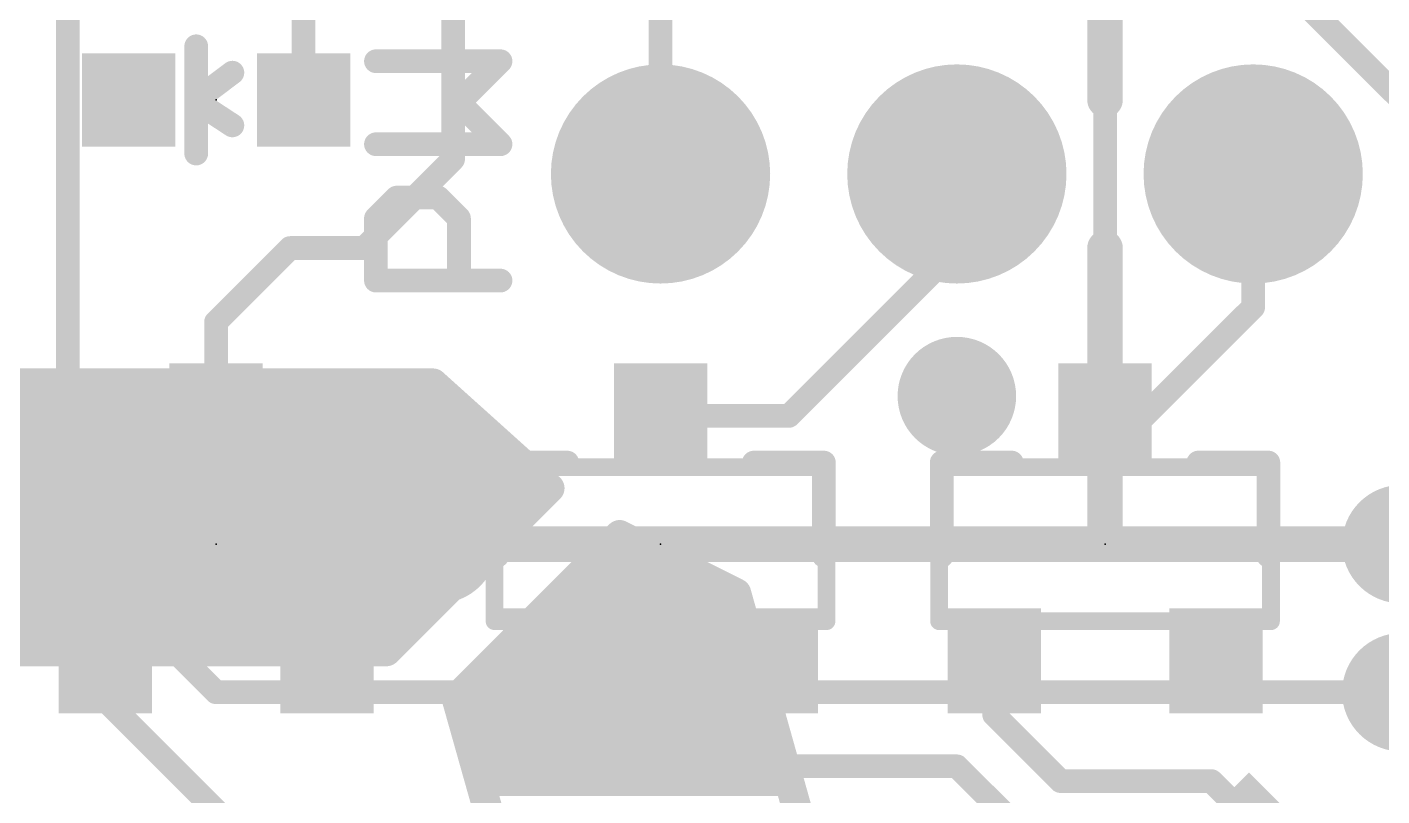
# Model space of a CAD drawing. Extents: x -36.1 to 36.1, y -36.8 to 19.2.
# Drawn here: x -11.78 to -0.17, y 5.46 to 12.05 of the extents above; entities that cross this region are included whole.
import ezdxf

# ---------------------------------------------------------------- set-up
doc = ezdxf.new("R2010")
doc.units = 0
for name, color, linetype in [('1', 12, 'CONTINUOUS'), ('16', 132, 'CONTINUOUS'), ('17', 110, 'CONTINUOUS'), ('18', 110, 'CONTINUOUS'), ('21', 41, 'CONTINUOUS'), ('22', 40, 'CONTINUOUS'), ('23', 53, 'CONTINUOUS'), ('51', 53, 'CONTINUOUS')]:
    doc.layers.add(name, color=color, linetype=linetype)

# ---------------------------------------------------------------- blocks, each defined once
blk = doc.blocks.new('RECT')
blk.add_solid([(-0.5, -0.5), (0.5, -0.5), (-0.5, 0.5), (0.5, 0.5)])
blk = doc.blocks.new('ROUNDP')
at = {"const_width": 0.5}
blk.add_lwpolyline([(0, -0.25, 1), (0, 0.25, 1), (0, -0.25)], format="xyb", dxfattribs=at)
blk = doc.blocks.new('ROUNDV')
at = {"const_width": 0.5}
blk.add_lwpolyline([(0, -0.25, 1), (0, 0.25, 1), (0, -0.25)], format="xyb", dxfattribs=at)

msp = doc.modelspace()

# ---------------------------------------------------------------- linework, layer by layer
at = {"layer": '1'}
for points, const_width in [([(-9.41, 11.43), (-9.41, 14.72)], 0.2032), ([(-8.128, 13.589), (-8.128, 10.922)], 0.2032), ([(0, 11.43), (-1.92, 13.35)], 0.2032), ([(-6.35, 12.7), (-6.35, 10.795)], 0.2032), ([(-8.128, 10.922), (-8.89, 10.16)], 0.2032), ([(-3.81, 10.16), (-3.81, 10.795)], 0.2032), ([(-1.27, 9.652), (-1.27, 10.795)], 0.2032), ([(-9.525, 10.16), (-10.16, 9.525)], 0.2032), ([(-8.89, 10.16), (-9.525, 10.16)], 0.2032), ([(-5.25, 8.72), (-3.81, 10.16)], 0.2032), ([(-2.202, 8.72), (-1.27, 9.652)], 0.2032), ([(-10.16, 9.525), (-10.16, 8.72)], 0.2032), ([(-6.35, 8.72), (-5.25, 8.72)], 0.2032), ([(-2.54, 8.72), (-2.202, 8.72)], 0.2032), ([(-9.271, 7.62), (-12.065, 7.62)], 0.3048), ([(-8.255, 7.62), (-9.271, 7.62)], 0.3048), ([(-9.21, 7.559), (-9.271, 7.62)], 0.3048), ([(-9.21, 6.62), (-9.21, 7.559)], 0.3048), ([(-11.11, 6.62), (-11.11, 6.284)], 0.2032), ([(-7.3, 6.62), (-7.3, 6.03)], 0.2032), ([(-3.49, 6.62), (-3.49, 6.157)], 0.2032), ([(-6.731, 1.905), (-11.11, 6.284)], 0.2032), ([(-3.49, 6.157), (-2.921, 5.588)], 0.2032), ([(-6.985, 5.715), (-7.3, 6.03)], 0.2032), ([(-3.81, 5.715), (-6.985, 5.715)], 0.2032), ([(-3.175, 5.08), (-3.81, 5.715)], 0.2032), ([(-1.6282, 5.588), (-2.921, 5.588)], 0.2032), ([(-1.0554, 5.0152), (-1.6282, 5.588)], 0.2032)]:
    msp.add_lwpolyline(points, dxfattribs=dict(at, const_width=const_width))
for points, const_width in [([(-9.4608, 11.43, 1), (-9.3592, 11.43)], 0.1016), ([(-8.1788, 10.922, 1), (-8.0772, 10.922)], 0.1016), ([(-8.0921, 10.8861, 1), (-8.1639, 10.9579)], 0.1016), ([(-6.4008, 10.795, 1), (-6.2992, 10.795)], 0.1016), ([(-3.7592, 10.795, 1), (-3.8608, 10.795)], 0.1016), ([(-1.2192, 10.795, 1), (-1.3208, 10.795)], 0.1016), ([(-9.525, 10.2108, 1), (-9.525, 10.1092)], 0.1016), ([(-9.4891, 10.1241, 1), (-9.5609, 10.1959)], 0.1016), ([(-8.9259, 10.1959, 1), (-8.8541, 10.1241)], 0.1016), ([(-8.89, 10.1092, 1), (-8.89, 10.2108)], 0.1016), ([(-3.7741, 10.1241, 1), (-3.8459, 10.1959)], 0.1016), ([(-3.8608, 10.16, 1), (-3.7592, 10.16)], 0.1016), ([(-1.3208, 9.652, 1), (-1.2192, 9.652)], 0.1016), ([(-1.2341, 9.6161, 1), (-1.3059, 9.6879)], 0.1016), ([(-10.1092, 9.525, 1), (-10.2108, 9.525)], 0.1016), ([(-10.1959, 9.5609, 1), (-10.1241, 9.4891)], 0.1016), ([(-10.2108, 8.72, 1), (-10.1092, 8.72)], 0.1016), ([(-6.35, 8.7708, 1), (-6.35, 8.6692)], 0.1016), ([(-5.2859, 8.7559, 1), (-5.2141, 8.6841)], 0.1016), ([(-5.25, 8.6692, 1), (-5.25, 8.7708)], 0.1016), ([(-2.54, 8.7708, 1), (-2.54, 8.6692)], 0.1016), ([(-2.2379, 8.7559, 1), (-2.1661, 8.6841)], 0.1016), ([(-2.202, 8.6692, 1), (-2.202, 8.7708)], 0.1016), ([(-9.271, 7.6962, 1), (-9.271, 7.5438)], 0.1524), ([(-9.2171, 7.6739, 1), (-9.3249, 7.5661)], 0.1524), ([(-9.1338, 7.559, 1), (-9.2862, 7.559)], 0.1524), ([(-9.271, 7.5438, 1), (-9.271, 7.6962)], 0.1524), ([(-9.2639, 7.5051, 1), (-9.1561, 7.6129)], 0.1524), ([(-8.255, 7.5438, 1), (-8.255, 7.6962)], 0.1524), ([(-11.0592, 6.62, 1), (-11.1608, 6.62)], 0.1016), ([(-9.2862, 6.62, 1), (-9.1338, 6.62)], 0.1524), ([(-7.2492, 6.62, 1), (-7.3508, 6.62)], 0.1016), ([(-3.4392, 6.62, 1), (-3.5408, 6.62)], 0.1016), ([(-11.0741, 6.3199, 1), (-11.1459, 6.2481)], 0.1016), ([(-11.1608, 6.284, 1), (-11.0592, 6.284)], 0.1016), ([(-3.4541, 6.1929, 1), (-3.5259, 6.1211)], 0.1016), ([(-3.5408, 6.157, 1), (-3.4392, 6.157)], 0.1016), ([(-7.2641, 6.0659, 1), (-7.3359, 5.9941)], 0.1016), ([(-7.3508, 6.03, 1), (-7.2492, 6.03)], 0.1016), ([(-6.985, 5.7658, 1), (-6.985, 5.6642)], 0.1016), ([(-3.7741, 5.7509, 1), (-3.8459, 5.6791)], 0.1016), ([(-3.81, 5.6642, 1), (-3.81, 5.7658)], 0.1016), ([(-7.0209, 5.6791, 1), (-6.9491, 5.7509)], 0.1016), ([(-2.921, 5.6388, 1), (-2.921, 5.5372)], 0.1016), ([(-2.9569, 5.5521, 1), (-2.8851, 5.6239)], 0.1016), ([(-1.5923, 5.6239, 1), (-1.6641, 5.5521)], 0.1016), ([(-1.6282, 5.5372, 1), (-1.6282, 5.6388)], 0.1016)]:
    msp.add_lwpolyline(points, format="xyb", dxfattribs=dict(at, const_width=const_width))
at = {"layer": '16'}
for points, const_width in [([(-11.43, 17.78), (-11.43, 7.62)], 0.2032), ([(-2.54, 15.24), (-2.54, 11.43)], 0.3048), ([(-2.54, 11.43), (-2.54, 10.16)], 0.2032), ([(-2.54, 10.16), (-2.54, 7.62)], 0.3048), ([(-11.43, 7.62), (-10.16, 6.35)], 0.2032), ([(-2.54, 7.62), (-8.255, 7.62)], 0.3048), ([(0, 7.62), (-2.54, 7.62)], 0.3048), ([(-10.16, 6.35), (0, 6.35)], 0.2032)]:
    msp.add_lwpolyline(points, dxfattribs=dict(at, const_width=const_width))
for points, const_width in [([(-2.6162, 11.43, 1), (-2.4638, 11.43)], 0.1524), ([(-2.4892, 11.43, 1), (-2.5908, 11.43)], 0.1016), ([(-2.4638, 10.16, 1), (-2.6162, 10.16)], 0.1524), ([(-2.5908, 10.16, 1), (-2.4892, 10.16)], 0.1016), ([(-11.3941, 7.6559, 1), (-11.4659, 7.5841)], 0.1016), ([(-11.4808, 7.62, 1), (-11.3792, 7.62)], 0.1016), ([(-8.255, 7.6962, 1), (-8.255, 7.5438)], 0.1524), ([(-2.54, 7.6962, 1), (-2.54, 7.5438)], 0.1524), ([(-2.6162, 7.62, 1), (-2.4638, 7.62)], 0.1524), ([(-2.54, 7.5438, 1), (-2.54, 7.6962)], 0.1524), ([(-10.16, 6.4008, 1), (-10.16, 6.2992)], 0.1016), ([(-10.1959, 6.3141, 1), (-10.1241, 6.3859)], 0.1016)]:
    msp.add_lwpolyline(points, format="xyb", dxfattribs=dict(at, const_width=const_width))
at = {"layer": '21', "const_width": 0.2032}
for points in [[(-10.33, 11.89), (-10.33, 11.43)], [(-7.7216, 11.7618), (-8.7893, 11.7618)], [(-8.0775, 11.4059), (-7.7216, 11.7618)], [(-10.33, 11.43), (-10.02, 11.6638)], [(-10.33, 10.97), (-10.33, 11.43)], [(-10.3146, 11.4046), (-10.02, 11.2116)], [(-7.7216, 11.05), (-8.0775, 11.4059)], [(-8.7893, 11.05), (-7.7216, 11.05)], [(-8.7893, 10.4145), (-8.6114, 10.5924)], [(-8.6114, 10.5924), (-8.2555, 10.5924)], [(-8.2555, 10.5924), (-8.0775, 10.4145)], [(-8.7893, 9.8806), (-8.7893, 10.4145)], [(-8.0775, 10.4145), (-8.0775, 9.8806)], [(-7.7216, 9.8806), (-8.7893, 9.8806)], [(-10.96, 8.32), (-11.56, 8.32)], [(-11.56, 8.32), (-11.56, 7.52)], [(-9.36, 8.32), (-8.76, 8.32)], [(-8.76, 8.32), (-8.76, 7.52)], [(-7.15, 8.32), (-7.75, 8.32)], [(-7.75, 8.32), (-7.75, 7.52)], [(-5.55, 8.32), (-4.95, 8.32)], [(-4.95, 8.32), (-4.95, 7.52)], [(-3.34, 8.32), (-3.94, 8.32)], [(-3.94, 8.32), (-3.94, 7.52)], [(-1.74, 8.32), (-1.14, 8.32)], [(-1.14, 8.32), (-1.14, 7.52)]]:
    msp.add_lwpolyline(points, dxfattribs=at)
at = {"layer": '21', "const_width": 0.1016}
for points in [[(-10.2792, 11.89, 1), (-10.3808, 11.89)], [(-8.7893, 11.8126, 1), (-8.7893, 11.711)], [(-7.6857, 11.7259, 1), (-7.7575, 11.7977)], [(-7.7216, 11.711, 1), (-7.7216, 11.8126)], [(-9.9894, 11.6232, 1), (-10.0506, 11.7044)], [(-10.2792, 11.43, 1), (-10.3808, 11.43)], [(-10.3606, 11.4706, 1), (-10.2994, 11.3894)], [(-10.2868, 11.4471, 1), (-10.3424, 11.3621)], [(-8.0416, 11.4418, 1), (-8.1134, 11.37)], [(-10.3808, 11.43, 1), (-10.2792, 11.43)], [(-8.1134, 11.4418, 1), (-8.0416, 11.37)], [(-10.0478, 11.1691, 1), (-9.9922, 11.2541)], [(-8.7893, 11.1008, 1), (-8.7893, 10.9992)], [(-7.7216, 10.9992, 1), (-7.7216, 11.1008)], [(-7.7575, 11.0141, 1), (-7.6857, 11.0859)], [(-10.3808, 10.97, 1), (-10.2792, 10.97)], [(-8.6114, 10.6432, 1), (-8.6114, 10.5416)], [(-8.5754, 10.5565, 1), (-8.6473, 10.6283)], [(-8.2195, 10.6283, 1), (-8.2914, 10.5565)], [(-8.2555, 10.5416, 1), (-8.2555, 10.6432)], [(-8.7385, 10.4145, 1), (-8.8401, 10.4145)], [(-8.8252, 10.4504, 1), (-8.7534, 10.3785)], [(-8.0267, 10.4145, 1), (-8.1283, 10.4145)], [(-8.1134, 10.3785, 1), (-8.0416, 10.4504)], [(-8.7893, 9.9314, 1), (-8.7893, 9.8298)], [(-8.8401, 9.8806, 1), (-8.7385, 9.8806)], [(-8.1283, 9.8806, 1), (-8.0267, 9.8806)], [(-7.7216, 9.8298, 1), (-7.7216, 9.9314)], [(-11.56, 8.3708, 1), (-11.56, 8.2692)], [(-11.5092, 8.32, 1), (-11.6108, 8.32)], [(-10.96, 8.2692, 1), (-10.96, 8.3708)], [(-9.36, 8.3708, 1), (-9.36, 8.2692)], [(-8.7092, 8.32, 1), (-8.8108, 8.32)], [(-8.76, 8.2692, 1), (-8.76, 8.3708)], [(-7.75, 8.3708, 1), (-7.75, 8.2692)], [(-7.6992, 8.32, 1), (-7.8008, 8.32)], [(-7.15, 8.2692, 1), (-7.15, 8.3708)], [(-5.55, 8.3708, 1), (-5.55, 8.2692)], [(-4.8992, 8.32, 1), (-5.0008, 8.32)], [(-4.95, 8.2692, 1), (-4.95, 8.3708)], [(-3.94, 8.3708, 1), (-3.94, 8.2692)], [(-3.8892, 8.32, 1), (-3.9908, 8.32)], [(-3.34, 8.2692, 1), (-3.34, 8.3708)], [(-1.74, 8.3708, 1), (-1.74, 8.2692)], [(-1.0892, 8.32, 1), (-1.1908, 8.32)], [(-1.14, 8.2692, 1), (-1.14, 8.3708)], [(-11.6108, 7.52, 1), (-11.5092, 7.52)], [(-8.8108, 7.52, 1), (-8.7092, 7.52)], [(-7.8008, 7.52, 1), (-7.6992, 7.52)], [(-5.0008, 7.52, 1), (-4.8992, 7.52)], [(-3.9908, 7.52, 1), (-3.8892, 7.52)], [(-1.1908, 7.52, 1), (-1.0892, 7.52)]]:
    msp.add_lwpolyline(points, format="xyb", dxfattribs=at)
at = {"layer": '22', "const_width": 0.254}
for points in [[(-8.3, 9), (-15, 9)], [(-7.3, 8.1), (-8.3, 9)], [(-15.0733, 8.89), (-8.1778, 8.89)], [(-15.2427, 8.636), (-7.8956, 8.636)], [(-15.412, 8.382), (-7.6133, 8.382)], [(-15.5813, 8.128), (-7.3311, 8.128)], [(-8.7, 6.7), (-7.3, 8.1)], [(-15.3417, 7.874), (-7.526, 7.874)], [(-8.1, 6.3), (-6.7, 7.7)], [(-6.7, 7.7), (-5.7, 7.2)], [(-15.0514, 7.62), (-7.78, 7.62)], [(-6.78, 7.62), (-6.54, 7.62)], [(-14.7611, 7.366), (-8.034, 7.366)], [(-7.034, 7.366), (-6.032, 7.366)], [(-5.7, 7.2), (-4.1, 1.5)], [(-14.4709, 7.112), (-8.288, 7.112)], [(-7.288, 7.112), (-5.6753, 7.112)], [(-14.1806, 6.858), (-8.542, 6.858)], [(-7.542, 6.858), (-5.604, 6.858)], [(-14, 6.7), (-8.7, 6.7)], [(-7.796, 6.604), (-5.5327, 6.604)], [(-7, 2.4), (-8.1, 6.3)], [(-8.05, 6.35), (-5.4614, 6.35)], [(-8.0425, 6.096), (-5.3901, 6.096)], [(-7.9708, 5.842), (-5.3188, 5.842)], [(-7.8992, 5.588), (-5.2475, 5.588)]]:
    msp.add_lwpolyline(points, dxfattribs=at)
at = {"layer": '22', "const_width": 0.127}
for points in [[(-8.2575, 9.0472, 1), (-8.3425, 8.9528)], [(-8.3, 8.9365, 1), (-8.3, 9.0635)], [(-8.1778, 8.8265, 1), (-8.1778, 8.9535)], [(-7.8956, 8.5725, 1), (-7.8956, 8.6995)], [(-7.6133, 8.3185, 1), (-7.6133, 8.4455)], [(-7.3311, 8.0645, 1), (-7.3311, 8.1915)], [(-7.2551, 8.0551, 1), (-7.3449, 8.1449)], [(-7.3425, 8.0528, 1), (-7.2575, 8.1472)], [(-7.526, 7.8105, 1), (-7.526, 7.9375)], [(-6.6716, 7.7568, 1), (-6.7284, 7.6432)], [(-6.6551, 7.6551, 1), (-6.7449, 7.7449)], [(-7.78, 7.5565, 1), (-7.78, 7.6835)], [(-6.78, 7.6835, 1), (-6.78, 7.5565)], [(-6.54, 7.5565, 1), (-6.54, 7.6835)], [(-8.034, 7.3025, 1), (-8.034, 7.4295)], [(-7.034, 7.4295, 1), (-7.034, 7.3025)], [(-6.032, 7.3025, 1), (-6.032, 7.4295)], [(-5.6389, 7.2172, 1), (-5.7611, 7.1828)], [(-5.7284, 7.1432, 1), (-5.6716, 7.2568)], [(-8.288, 7.0485, 1), (-8.288, 7.1755)], [(-7.288, 7.1755, 1), (-7.288, 7.0485)], [(-5.6753, 7.0485, 1), (-5.6753, 7.1755)], [(-8.542, 6.7945, 1), (-8.542, 6.9215)], [(-7.542, 6.9215, 1), (-7.542, 6.7945)], [(-5.604, 6.7945, 1), (-5.604, 6.9215)], [(-8.7449, 6.7449, 1), (-8.6551, 6.6551)], [(-8.7, 6.6365, 1), (-8.7, 6.7635)], [(-7.796, 6.6675, 1), (-7.796, 6.5405)], [(-5.5327, 6.5405, 1), (-5.5327, 6.6675)], [(-8.0389, 6.3172, 1), (-8.1611, 6.2828)], [(-8.1449, 6.3449, 1), (-8.0551, 6.2551)], [(-8.05, 6.4135, 1), (-8.05, 6.2865)], [(-5.4614, 6.2865, 1), (-5.4614, 6.4135)], [(-8.0425, 6.1595, 1), (-8.0425, 6.0325)], [(-5.3901, 6.0325, 1), (-5.3901, 6.1595)], [(-7.9708, 5.9055, 1), (-7.9708, 5.7785)], [(-5.3188, 5.7785, 1), (-5.3188, 5.9055)], [(-7.8992, 5.6515, 1), (-7.8992, 5.5245)], [(-5.2475, 5.5245, 1), (-5.2475, 5.6515)]]:
    msp.add_lwpolyline(points, format="xyb", dxfattribs=at)
at = {"layer": '23'}
for p in [(-10.16, 11.43), (-10.16, 7.62), (-6.35, 7.62), (-2.54, 7.62)]:
    msp.add_point(p, dxfattribs=at)
at = {"layer": '51', "const_width": 0.1524}
for points in [[(-11.5824, 6.9596), (-11.5824, 8.2804)], [(-11.5824, 8.2804), (-8.7376, 8.2804)], [(-8.7376, 8.2804), (-8.7376, 6.9596)], [(-7.7724, 6.9596), (-7.7724, 8.2804)], [(-7.7724, 8.2804), (-4.9276, 8.2804)], [(-4.9276, 8.2804), (-4.9276, 6.9596)], [(-3.9624, 6.9596), (-3.9624, 8.2804)], [(-3.9624, 8.2804), (-1.1176, 8.2804)], [(-1.1176, 8.2804), (-1.1176, 6.9596)], [(-8.7376, 6.9596), (-11.5824, 6.9596)], [(-4.9276, 6.9596), (-7.7724, 6.9596)], [(-1.1176, 6.9596), (-3.9624, 6.9596)]]:
    msp.add_lwpolyline(points, dxfattribs=at)
at = {"layer": '51', "const_width": 0.0762}
for points in [[(-11.5443, 8.2804, 1), (-11.6205, 8.2804)], [(-11.5824, 8.3185, 1), (-11.5824, 8.2423)], [(-8.6995, 8.2804, 1), (-8.7757, 8.2804)], [(-8.7376, 8.2423, 1), (-8.7376, 8.3185)], [(-7.7343, 8.2804, 1), (-7.8105, 8.2804)], [(-7.7724, 8.3185, 1), (-7.7724, 8.2423)], [(-4.8895, 8.2804, 1), (-4.9657, 8.2804)], [(-4.9276, 8.2423, 1), (-4.9276, 8.3185)], [(-3.9243, 8.2804, 1), (-4.0005, 8.2804)], [(-3.9624, 8.3185, 1), (-3.9624, 8.2423)], [(-1.0795, 8.2804, 1), (-1.1557, 8.2804)], [(-1.1176, 8.2423, 1), (-1.1176, 8.3185)], [(-11.5824, 6.9977, 1), (-11.5824, 6.9215)], [(-11.6205, 6.9596, 1), (-11.5443, 6.9596)], [(-8.7757, 6.9596, 1), (-8.6995, 6.9596)], [(-8.7376, 6.9215, 1), (-8.7376, 6.9977)], [(-7.7724, 6.9977, 1), (-7.7724, 6.9215)], [(-7.8105, 6.9596, 1), (-7.7343, 6.9596)], [(-4.9657, 6.9596, 1), (-4.8895, 6.9596)], [(-4.9276, 6.9215, 1), (-4.9276, 6.9977)], [(-3.9624, 6.9977, 1), (-3.9624, 6.9215)], [(-4.0005, 6.9596, 1), (-3.9243, 6.9596)], [(-1.1557, 6.9596, 1), (-1.0795, 6.9596)], [(-1.1176, 6.9215, 1), (-1.1176, 6.9977)]]:
    msp.add_lwpolyline(points, format="xyb", dxfattribs=at)

# ---------------------------------------------------------------- block references
at = {"layer": '1'}
for p, xscale, yscale, rotation in [((-10.91, 11.43), 0.8, 0.8, 90), ((-9.41, 11.43), 0.8, 0.8, 90), ((-1.0554, 5.0152), 0.5588, 1.27, 45)]:
    msp.add_blockref('RECT', p, dxfattribs=dict(at, xscale=xscale, yscale=yscale, rotation=rotation))
at = {"layer": '1', "xscale": 0.8, "yscale": 0.9}
for p in [(-10.16, 8.72), (-6.35, 8.72), (-2.54, 8.72), (-11.11, 6.62), (-9.21, 6.62), (-7.3, 6.62), (-5.4, 6.62), (-3.49, 6.62), (-1.59, 6.62)]:
    msp.add_blockref('RECT', p, dxfattribs=at)
at = {"layer": '17', "xscale": 1.8796, "yscale": 1.8796, "rotation": 180}
for p in [(-6.35, 10.795), (-6.35, 10.795), (-3.81, 10.795), (-3.81, 10.795), (-1.27, 10.795), (-1.27, 10.795)]:
    msp.add_blockref('ROUNDP', p, dxfattribs=at)
at = {"layer": '18', "xscale": 1.016, "yscale": 1.016}
for p in [(-3.81, 8.89), (-3.81, 8.89), (-8.255, 7.62), (-8.255, 7.62), (0, 7.62), (0, 7.62), (0, 6.35), (0, 6.35)]:
    msp.add_blockref('ROUNDV', p, dxfattribs=at)

doc.saveas('drawing.dxf')
